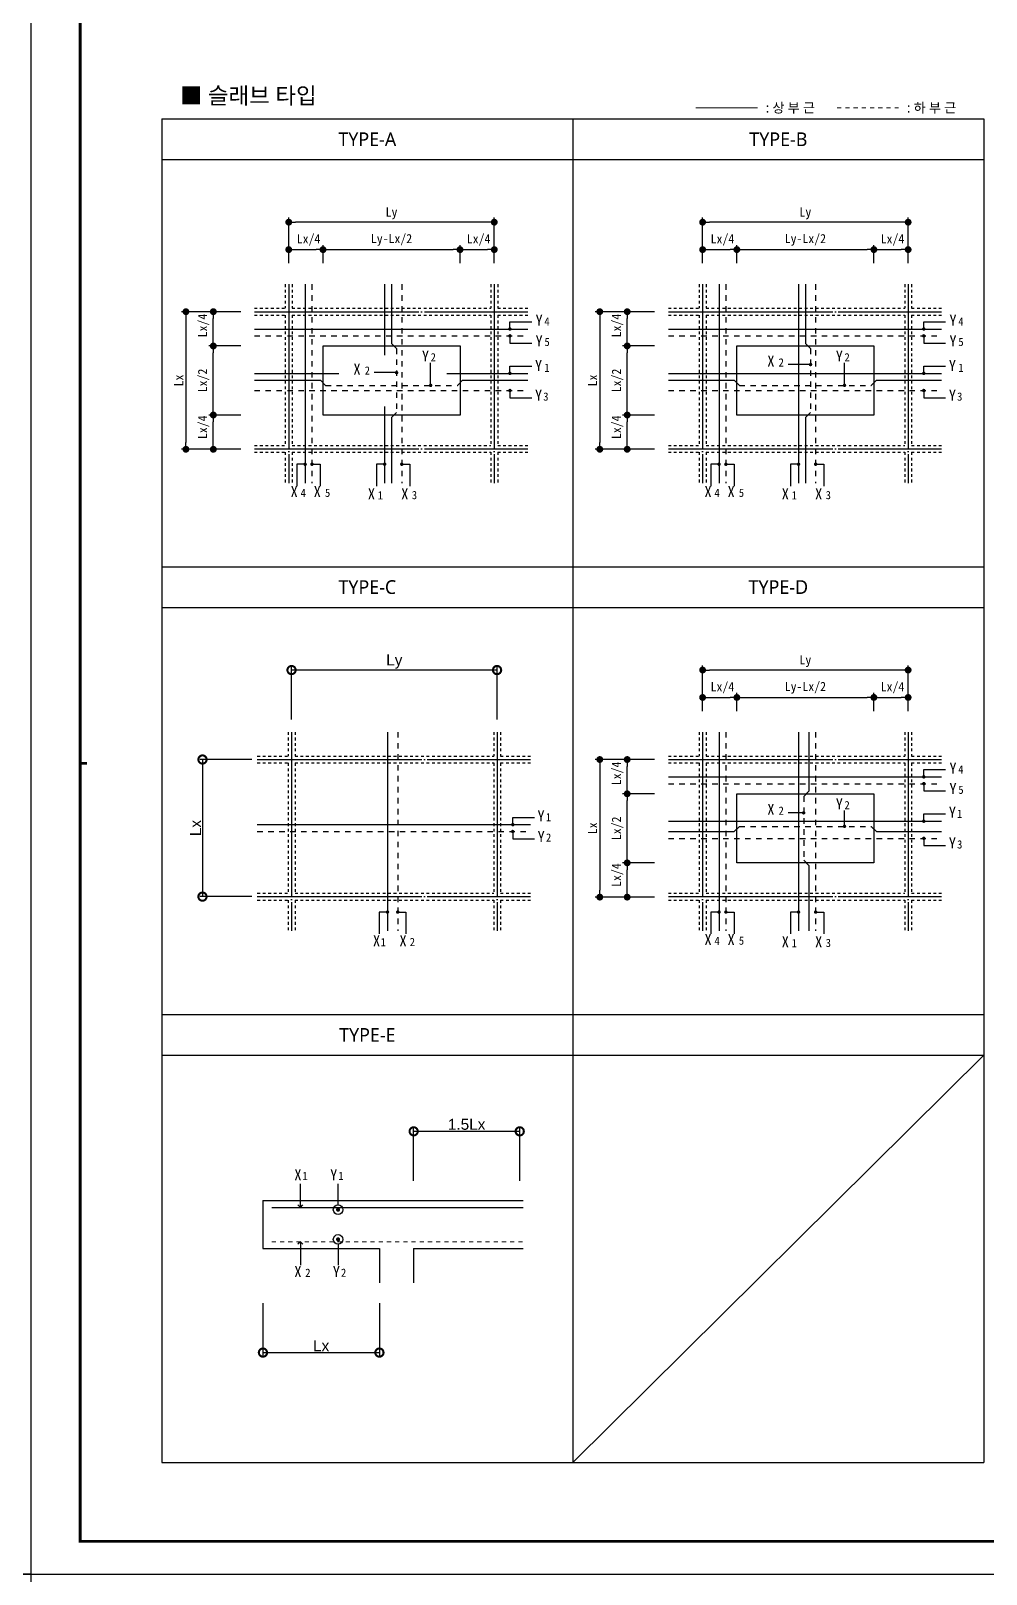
# Model space of a CAD drawing. Header units: millimetres. Extents: x 0 to 252030, y -124740 to 196020.
# Drawn here: x 25230 to 35689, y -17820 to -934 of the extents above; entities that cross this region are included whole.
import ezdxf
from ezdxf.enums import TextEntityAlignment as Align

# ---------------------------------------------------------------- set-up
doc = ezdxf.new("R2010")
doc.units = ezdxf.units.MM
doc.header["$LTSCALE"] = 30
doc.linetypes.add('CEN', pattern=[62, 60, -1, 0, -1])
doc.linetypes.add('HIDDEN', pattern=[2, 1, -1])
doc.layers.get('DEFPOINTS').update_dxf_attribs({"color": 142})
for name, color, linetype in [('0-SEC1', 3, 'Continuous'), ('CEN', 1, 'CEN'), ('DIM', 7, 'Continuous'), ('TABLE-1', 3, 'Continuous'), ('TABLE-3', 6, 'Continuous'), ('TEX', 3, 'Continuous'), ('TEXT', 6, 'Continuous'), ('XR-FORM_(도룡동)$0$Sheet', 7, 'Continuous'), ('골조', 6, 'Continuous'), ('단면', 6, 'Continuous'), ('마크', 7, 'Continuous'), ('배근', 2, 'Continuous')]:
    doc.layers.add(name, color=color, linetype=linetype)
doc.layers.add('DEFPOINT', color=151, linetype='Continuous', plot=False)
doc.layers.add('S-BAR', color=2, linetype='Continuous', lineweight=9)
doc.styles.add('DimText', font='arial.ttf')
doc.styles.add('돋움체', font='DotumChe.ttf')
doc.styles.add('맑은 고딕', font='malgun.ttf')
doc.styles.add('윤고딕120', font='DotumChe.ttf')
doc.dimstyles.new('Dim', dxfattribs={"dimscale": 60, "dimtxt": 1, "dimasz": 1, "dimexe": 0.5, "dimexo": 1, "dimgap": 0.25, "dimtad": 1, "dimtoh": 1, "dimdec": 0, "dimdsep": 46, "dimtxsty": 'DimText', "dimblk": 'DOTSMALL', "dimcen": 0.09, "dimclrd": 256, "dimclre": 256, "dimclrt": 7, "dimadec": 0, "dimazin": 0, "dimtfac": 1, "dimtdec": 4, "dimtofl": 0, "dimtmove": 2, "dimatfit": 3, "dimfxl": 1, "dimtolj": 1, "dimtzin": 0, "dimarcsym": 0})

# ---------------------------------------------------------------- blocks, each defined once
blk = doc.blocks.new('XR-FORM_(도룡동)$0$S')
at = {"layer": 'XR-FORM_(도룡동)$0$Sheet', "const_width": 100}
blk.add_lwpolyline([(1850, 57950), (82250, 57950), (82250, 1200), (1850, 1200)], close=True, dxfattribs=at)
at = {"layer": 'XR-FORM_(도룡동)$0$Sheet', "linetype": 'Continuous', "const_width": 100}
blk.add_lwpolyline([(2100, 29575), (1850, 29575)], dxfattribs=at)
blk = doc.blocks.new('XR-FORM_(도룡동)', base_point=(101.33, -56114.51))
at = {"layer": 'DEFPOINTS'}
blk.add_lwpolyline([(0, 0), (420, 0), (420, 297), (0, 297)], close=True, dxfattribs=at)
at = {"xscale": 0.005, "yscale": 0.005, "zscale": 0.005}
blk.add_blockref('XR-FORM_(도룡동)$0$S', (-0.25, 0), dxfattribs=at)
blk = doc.blocks.new('_Dot')
at = {"color": 0, "linetype": 'ByBlock', "lineweight": -2}
blk.add_line((-0.5, 0), (-1, 0), dxfattribs=at)
at = {"color": 0, "linetype": 'ByBlock', "const_width": 0.5}
blk.add_lwpolyline([(-0.25, 0, 1), (0.25, 0, 1)], format="xyb", close=True, dxfattribs=at)
blk = doc.blocks.new('_DotSmall')
at = {"color": 0, "linetype": 'ByBlock', "const_width": 0.5}
blk.add_lwpolyline([(-0.0625, 0, 1), (0.0625, 0, 1)], format="xyb", close=True, dxfattribs=at)
blk = doc.blocks.new('*D50')
at = {"layer": 'DEFPOINTS', "color": 0, "transparency": 16777216}
for p in [(28084, -7928), (28084, -8528), (30334, -8528)]:
    blk.add_point(p, dxfattribs=at)
at = {"layer": 'DIM', "lineweight": -2, "transparency": 16777216}
for p, q in [((28084, -8468), (28084, -7898)), ((30334, -7928), (28084, -7928)), ((30334, -8468), (30334, -7898))]:
    blk.add_line(p, q, dxfattribs=at)
at = {"layer": 'DIM', "lineweight": -2, "transparency": 16777216, "xscale": 180, "yscale": 180, "zscale": 180, "rotation": 180}
blk.add_blockref('_DotSmall', (28084, -7928), dxfattribs=at)
at = {"layer": 'DIM', "lineweight": -2, "transparency": 16777216, "xscale": 180, "yscale": 180, "zscale": 180}
blk.add_blockref('_DotSmall', (30334, -7928), dxfattribs=at)
at = {"layer": 'DIM', "color": 3, "transparency": 16777216, "insert": (29209, -7835), "char_height": 120, "attachment_point": 5, "style": 'DimText'}
blk.add_mtext('\\A1;Ly', dxfattribs=at)
blk = doc.blocks.new('*D51')
at = {"layer": 'DEFPOINTS', "color": 0, "transparency": 16777216}
for p in [(30582, -12975), (29421, -13575), (30582, -13575)]:
    blk.add_point(p, dxfattribs=at)
at = {"layer": 'DIM', "lineweight": -2, "transparency": 16777216}
for p, q in [((29421, -13515), (29421, -12945)), ((29421, -12975), (30582, -12975)), ((30582, -13515), (30582, -12945))]:
    blk.add_line(p, q, dxfattribs=at)
at = {"layer": 'DIM', "lineweight": -2, "transparency": 16777216, "xscale": 180, "yscale": 180, "zscale": 180, "rotation": 180}
blk.add_blockref('_DotSmall', (29421, -12975), dxfattribs=at)
at = {"layer": 'DIM', "lineweight": -2, "transparency": 16777216, "xscale": 180, "yscale": 180, "zscale": 180}
blk.add_blockref('_DotSmall', (30582, -12975), dxfattribs=at)
at = {"layer": 'DIM', "color": 3, "transparency": 16777216, "insert": (30001, -12899), "char_height": 120, "attachment_point": 5, "style": 'DimText'}
blk.add_mtext('\\A1;1.5Lx', dxfattribs=at)
blk = doc.blocks.new('*D52')
at = {"layer": 'DEFPOINTS', "color": 0, "transparency": 16777216}
for p in [(27771, -14796), (29046, -14796), (29046, -15396)]:
    blk.add_point(p, dxfattribs=at)
at = {"layer": 'DIM', "lineweight": -2, "transparency": 16777216}
for p, q in [((27771, -14856), (27771, -15426)), ((29046, -14856), (29046, -15426)), ((27771, -15396), (29046, -15396))]:
    blk.add_line(p, q, dxfattribs=at)
at = {"layer": 'DIM', "lineweight": -2, "transparency": 16777216, "xscale": 180, "yscale": 180, "zscale": 180, "rotation": 180}
blk.add_blockref('_DotSmall', (27771, -15396), dxfattribs=at)
at = {"layer": 'DIM', "lineweight": -2, "transparency": 16777216, "xscale": 180, "yscale": 180, "zscale": 180}
blk.add_blockref('_DotSmall', (29046, -15396), dxfattribs=at)
at = {"layer": 'DIM', "color": 3, "transparency": 16777216, "insert": (28408, -15321), "char_height": 120, "attachment_point": 5, "style": 'DimText'}
blk.add_mtext('\\A1;Lx', dxfattribs=at)
blk = doc.blocks.new('*D53')
at = {"layer": 'DEFPOINTS', "color": 0, "transparency": 16777216}
for p in [(27709, -8907), (27109, -10407), (27709, -10407)]:
    blk.add_point(p, dxfattribs=at)
at = {"layer": 'DIM', "lineweight": -2, "transparency": 16777216}
for p, q in [((27649, -8907), (27079, -8907)), ((27109, -8907), (27109, -10407)), ((27649, -10407), (27079, -10407))]:
    blk.add_line(p, q, dxfattribs=at)
at = {"layer": 'DIM', "lineweight": -2, "transparency": 16777216, "xscale": 180, "yscale": 180, "zscale": 180}
for p, rotation in [((27109, -8907), 90), ((27109, -10407), 270)]:
    blk.add_blockref('_DotSmall', p, dxfattribs=dict(at, rotation=rotation))
at = {"layer": 'DIM', "color": 3, "transparency": 16777216, "insert": (27034, -9657), "char_height": 120, "attachment_point": 5, "rotation": 90, "style": 'DimText'}
blk.add_mtext('\\A1;Lx', dxfattribs=at)

msp = doc.modelspace()

# ---------------------------------------------------------------- linework, layer by layer
at = {"layer": 'CEN'}
for p, q in [((28053.49002, -3706.81578), (28053.49002, -5881.81578)), ((30303.49002, -3706.81578), (30303.49002, -5881.81578)), ((32584.43641, -3706.81578), (32584.43641, -5881.81578)), ((34834.43641, -3706.81578), (34834.43641, -5881.81578)), ((27678.49002, -4006.81578), (30670.4488, -4006.81578)), ((32209.43641, -4006.81578), (35201.39518, -4006.81578)), ((27678.49002, -5506.81578), (30670.4488, -5506.81578)), ((32209.43641, -5506.81578), (35201.39518, -5506.81578)), ((28084.43641, -8606.90404), (28084.43641, -10781.90404)), ((30334.43641, -8606.90404), (30334.43641, -10781.90404)), ((32584.43641, -8606.90404), (32584.43641, -10781.90404)), ((34834.43641, -8606.90404), (34834.43641, -10781.90404)), ((27709.43641, -8906.90404), (30701.39518, -8906.90404)), ((32209.43641, -8906.90404), (35201.39518, -8906.90404)), ((27709.43641, -10406.90404), (30701.39518, -10406.90404)), ((32209.43641, -10406.90404), (35201.39518, -10406.90404))]:
    msp.add_line(p, q, dxfattribs=at)
at = {"layer": 'DEFPOINT'}
for points in [[(12615.00014, -0.00008), (25230.00014, -0.00008), (25230.00014, -17820.00008), (12615.00014, -17820.00008)], [(0.00014, -17820.00008), (25230.00014, -17820.00008), (25230.00014, -35640.00008), (0.00014, -35640.00008)]]:
    msp.add_lwpolyline(points, close=True, dxfattribs=at)
at = {"layer": 'DIM'}
for p, q in [((28053.49002, -3477.67685), (28053.49002, -2977.67685)), ((30228.49002, -3027.67685), (28128.49002, -3027.67685)), ((30303.49002, -3477.67685), (30303.49002, -2977.67685)), ((32584.43641, -3477.67685), (32584.43641, -2977.67685)), ((34759.43641, -3027.67685), (32659.43641, -3027.67685)), ((34834.43641, -3477.67685), (34834.43641, -2977.67685)), ((28053.49002, -3477.67685), (28053.49002, -3277.67685)), ((28128.49002, -3327.67685), (28353.49002, -3327.67685)), ((28428.49002, -3477.67685), (28428.49002, -3277.67685)), ((28428.49002, -3477.67685), (28428.49002, -3277.67685)), ((28428.49002, -3327.67685), (28901.58526, -3327.67685)), ((28503.49002, -3327.67685), (29853.49002, -3327.67685)), ((29928.49002, -3477.67685), (29928.49002, -3277.67685)), ((29928.49002, -3477.67685), (29928.49002, -3277.67685)), ((30003.49002, -3327.67685), (30228.49002, -3327.67685)), ((30303.49002, -3477.67685), (30303.49002, -3277.67685)), ((32584.43641, -3477.67685), (32584.43641, -3277.67685)), ((32659.43641, -3327.67685), (32884.43641, -3327.67685)), ((32959.43641, -3477.67685), (32959.43641, -3277.67685)), ((32959.43641, -3477.67685), (32959.43641, -3277.67685)), ((32959.43641, -3327.67685), (33432.53165, -3327.67685)), ((33034.43641, -3327.67685), (34384.43641, -3327.67685)), ((34459.43641, -3477.67685), (34459.43641, -3277.67685)), ((34459.43641, -3477.67685), (34459.43641, -3277.67685)), ((34534.43641, -3327.67685), (34759.43641, -3327.67685)), ((34834.43641, -3477.67685), (34834.43641, -3277.67685)), ((27528.49002, -4006.81578), (26877.75712, -4006.81578)), ((27528.49002, -4006.81578), (27177.75712, -4006.81578)), ((32059.43641, -4006.81578), (31408.70351, -4006.81578)), ((32059.43641, -4006.81578), (31708.70351, -4006.81578)), ((26927.75712, -4081.81578), (26927.75712, -5437.32869)), ((27227.75712, -4306.81578), (27227.75712, -4081.81578)), ((31458.70351, -4081.81578), (31458.70351, -5437.32869)), ((31758.70351, -4306.81578), (31758.70351, -4081.81578)), ((27528.49002, -4381.81578), (27177.75712, -4381.81578)), ((27528.49002, -4381.81578), (27177.75712, -4381.81578)), ((32059.43641, -4381.81578), (31708.70351, -4381.81578)), ((32059.43641, -4381.81578), (31708.70351, -4381.81578)), ((27227.75712, -5062.32869), (27227.75712, -4456.81578)), ((31758.70351, -5062.32869), (31758.70351, -4456.81578)), ((27227.75712, -5137.32869), (27227.75712, -4664.23345)), ((31758.70351, -5137.32869), (31758.70351, -4664.23345)), ((27528.49002, -5137.32869), (27177.75712, -5137.32869)), ((27528.49002, -5137.32869), (27177.75712, -5137.32869)), ((27227.75712, -5437.32869), (27227.75712, -5212.32869)), ((32059.43641, -5137.32869), (31708.70351, -5137.32869)), ((32059.43641, -5137.32869), (31708.70351, -5137.32869)), ((31758.70351, -5437.32869), (31758.70351, -5212.32869)), ((27528.49002, -5512.32869), (26877.75712, -5512.32869)), ((27528.49002, -5512.32869), (27177.75712, -5512.32869)), ((32059.43641, -5512.32869), (31408.70351, -5512.32869)), ((32059.43641, -5512.32869), (31708.70351, -5512.32869)), ((32584.43641, -8377.76511), (32584.43641, -7877.76511)), ((34759.43641, -7927.76511), (32659.43641, -7927.76511)), ((34834.43641, -8377.76511), (34834.43641, -7877.76511)), ((32584.43641, -8377.76511), (32584.43641, -8177.76511)), ((32659.43641, -8227.76511), (32884.43641, -8227.76511)), ((32959.43641, -8377.76511), (32959.43641, -8177.76511)), ((32959.43641, -8377.76511), (32959.43641, -8177.76511)), ((32959.43641, -8227.76511), (33432.53165, -8227.76511)), ((33034.43641, -8227.76511), (34384.43641, -8227.76511)), ((34459.43641, -8377.76511), (34459.43641, -8177.76511)), ((34459.43641, -8377.76511), (34459.43641, -8177.76511)), ((34534.43641, -8227.76511), (34759.43641, -8227.76511)), ((34834.43641, -8377.76511), (34834.43641, -8177.76511)), ((32059.43641, -8906.90404), (31408.70351, -8906.90404)), ((32059.43641, -8906.90404), (31708.70351, -8906.90404)), ((31458.70351, -8981.90404), (31458.70351, -10337.41695)), ((31758.70351, -9206.90404), (31758.70351, -8981.90404)), ((32059.43641, -9281.90404), (31708.70351, -9281.90404)), ((32059.43641, -9281.90404), (31708.70351, -9281.90404)), ((31758.70351, -9962.41695), (31758.70351, -9356.90404)), ((31758.70351, -10037.41695), (31758.70351, -9564.32171)), ((32059.43641, -10037.41695), (31708.70351, -10037.41695)), ((32059.43641, -10037.41695), (31708.70351, -10037.41695)), ((31758.70351, -10337.41695), (31758.70351, -10112.41695)), ((32059.43641, -10412.41695), (31408.70351, -10412.41695)), ((32059.43641, -10412.41695), (31708.70351, -10412.41695))]:
    msp.add_line(p, q, dxfattribs=at)
at = {"layer": 'S-BAR'}
msp.add_line((32511.26922, -1775.39743), (33184.20798, -1775.39743), dxfattribs=at)
at = {"layer": 'S-BAR', "linetype": 'HIDDEN', "ltscale": 1.5}
for p, q in [((34057.00639, -1775.39743), (34729.94515, -1775.39743)), ((27867.91679, -14182.51259), (30620.84154, -14182.51259))]:
    msp.add_line(p, q, dxfattribs=at)
at = {"layer": 'TABLE-1'}
for p, q in [((26663.50014, -1897.36769), (35663.50014, -1897.36769)), ((26663.50014, -1897.36769), (26663.50014, -16597.63248)), ((31163.50014, -1897.36769), (31163.50014, -16597.63248)), ((35663.50014, -1897.36769), (35663.50014, -16597.63248)), ((26663.50014, -16597.63248), (35663.50014, -16597.63248))]:
    msp.add_line(p, q, dxfattribs=at)
at = {"layer": 'TABLE-3'}
for p, q in [((26663.50014, -2342.4175), (35663.50014, -2342.4175)), ((26663.50014, -6797.45595), (35663.50014, -6797.45595)), ((26663.50014, -7242.50577), (35663.50014, -7242.50577)), ((26663.50014, -11697.54421), (35663.50014, -11697.54421)), ((26663.50014, -12142.59403), (35663.50014, -12142.59403)), ((31163.50014, -16597.63248), (35663.50014, -12142.59403))]:
    msp.add_line(p, q, dxfattribs=at)
at = {"layer": '골조', "color": 7, "linetype": 'HIDDEN'}
for p, q in [((28015.99002, -3706.81578), (28015.99002, -3969.31578)), ((28090.99002, -3706.81578), (28090.99002, -3969.31578)), ((30265.99002, -3706.81578), (30265.99002, -3969.31578)), ((30340.99002, -3706.81578), (30340.99002, -3969.31578)), ((32546.93641, -3706.81578), (32546.93641, -3969.31578)), ((32621.93641, -3706.81578), (32621.93641, -3969.31578)), ((34796.93641, -3706.81578), (34796.93641, -3969.31578)), ((34871.93641, -3706.81578), (34871.93641, -3969.31578)), ((27678.49002, -3969.31578), (28015.99002, -3969.31578)), ((27678.49002, -4044.31578), (28015.99002, -4044.31578)), ((28015.99002, -4044.31578), (28015.99002, -5469.31578)), ((28090.99002, -3969.31578), (30265.99002, -3969.31578)), ((28090.99002, -4044.31578), (30265.99002, -4044.31578)), ((28090.99002, -4044.31578), (28090.99002, -5469.31578)), ((30265.99002, -4044.31578), (30265.99002, -5469.31578)), ((30340.99002, -3969.31578), (30670.4488, -3969.31578)), ((30340.99002, -4044.31578), (30670.4488, -4044.31578)), ((30340.99002, -4044.31578), (30340.99002, -5469.31578)), ((32209.43641, -3969.31578), (32546.93641, -3969.31578)), ((32209.43641, -4044.31578), (32546.93641, -4044.31578)), ((32546.93641, -4044.31578), (32546.93641, -5469.31578)), ((32621.93641, -3969.31578), (34796.93641, -3969.31578)), ((32621.93641, -4044.31578), (34796.93641, -4044.31578)), ((32621.93641, -4044.31578), (32621.93641, -5469.31578)), ((34796.93641, -4044.31578), (34796.93641, -5469.31578)), ((34871.93641, -3969.31578), (35201.39518, -3969.31578)), ((34871.93641, -4044.31578), (34871.93641, -5469.31578)), ((34871.93641, -4044.31578), (35201.39518, -4044.31578)), ((27678.49002, -5469.31578), (28015.99002, -5469.31578)), ((27678.49002, -5544.31578), (28015.99002, -5544.31578)), ((28015.99002, -5544.31578), (28015.99002, -5881.81578)), ((28090.99002, -5469.31578), (30265.99002, -5469.31578)), ((28090.99002, -5544.31578), (30265.99002, -5544.31578)), ((28090.99002, -5544.31578), (28090.99002, -5881.81578)), ((30265.99002, -5544.31578), (30265.99002, -5881.81578)), ((30340.99002, -5469.31578), (30670.4488, -5469.31578)), ((30340.99002, -5544.31578), (30340.99002, -5881.81578)), ((30340.99002, -5544.31578), (30670.4488, -5544.31578)), ((32209.43641, -5469.31578), (32546.93641, -5469.31578)), ((32209.43641, -5544.31578), (32546.93641, -5544.31578)), ((32546.93641, -5544.31578), (32546.93641, -5881.81578)), ((32621.93641, -5469.31578), (34796.93641, -5469.31578)), ((32621.93641, -5544.31578), (34796.93641, -5544.31578)), ((32621.93641, -5544.31578), (32621.93641, -5881.81578)), ((34796.93641, -5544.31578), (34796.93641, -5881.81578)), ((34871.93641, -5469.31578), (35201.39518, -5469.31578)), ((34871.93641, -5544.31578), (34871.93641, -5881.81578)), ((34871.93641, -5544.31578), (35201.39518, -5544.31578)), ((28046.93641, -8606.90404), (28046.93641, -8869.40404)), ((28121.93641, -8606.90404), (28121.93641, -8869.40404)), ((30296.93641, -8606.90404), (30296.93641, -8869.40404)), ((30371.93641, -8606.90404), (30371.93641, -8869.40404)), ((32546.93641, -8606.90404), (32546.93641, -8869.40404)), ((32621.93641, -8606.90404), (32621.93641, -8869.40404)), ((34796.93641, -8606.90404), (34796.93641, -8869.40404)), ((34871.93641, -8606.90404), (34871.93641, -8869.40404)), ((27709.43641, -8869.40404), (28046.93641, -8869.40404)), ((27709.43641, -8944.40404), (28046.93641, -8944.40404)), ((28046.93641, -8944.40404), (28046.93641, -10369.40404)), ((28121.93641, -8869.40404), (30296.93641, -8869.40404)), ((28121.93641, -8944.40404), (28121.93641, -10369.40404)), ((28121.93641, -8944.40404), (30296.93641, -8944.40404)), ((30296.93641, -8944.40404), (30296.93641, -10369.40404)), ((30371.93641, -8869.40404), (30701.39518, -8869.40404)), ((30371.93641, -8944.40404), (30701.39518, -8944.40404)), ((30371.93641, -8944.40404), (30371.93641, -10369.40404)), ((32209.43641, -8869.40404), (32546.93641, -8869.40404)), ((32209.43641, -8944.40404), (32546.93641, -8944.40404)), ((32546.93641, -8944.40404), (32546.93641, -10369.40404)), ((32621.93641, -8869.40404), (34796.93641, -8869.40404)), ((32621.93641, -8944.40404), (34796.93641, -8944.40404)), ((32621.93641, -8944.40404), (32621.93641, -10369.40404)), ((34796.93641, -8944.40404), (34796.93641, -10369.40404)), ((34871.93641, -8869.40404), (35201.39518, -8869.40404)), ((34871.93641, -8944.40404), (34871.93641, -10369.40404)), ((34871.93641, -8944.40404), (35201.39518, -8944.40404)), ((27709.43641, -10369.40404), (28046.93641, -10369.40404)), ((27709.43641, -10444.40404), (28046.93641, -10444.40404)), ((28046.93641, -10444.40404), (28046.93641, -10781.90404)), ((28121.93641, -10369.40404), (30296.93641, -10369.40404)), ((28121.93641, -10444.40404), (28121.93641, -10781.90404)), ((28121.93641, -10444.40404), (30296.93641, -10444.40404)), ((30296.93641, -10444.40404), (30296.93641, -10781.90404)), ((30371.93641, -10369.40404), (30701.39518, -10369.40404)), ((30371.93641, -10444.40404), (30701.39518, -10444.40404)), ((30371.93641, -10444.40404), (30371.93641, -10781.90404)), ((32209.43641, -10369.40404), (32546.93641, -10369.40404)), ((32209.43641, -10444.40404), (32546.93641, -10444.40404)), ((32546.93641, -10444.40404), (32546.93641, -10781.90404)), ((32621.93641, -10369.40404), (34796.93641, -10369.40404)), ((32621.93641, -10444.40404), (34796.93641, -10444.40404)), ((32621.93641, -10444.40404), (32621.93641, -10781.90404)), ((34796.93641, -10444.40404), (34796.93641, -10781.90404)), ((34871.93641, -10369.40404), (35201.39518, -10369.40404)), ((34871.93641, -10444.40404), (34871.93641, -10781.90404)), ((34871.93641, -10444.40404), (35201.39518, -10444.40404))]:
    msp.add_line(p, q, dxfattribs=at)
at = {"layer": '골조', "color": 7, "linetype": 'HIDDEN', "ltscale": 100}
for p, q in [((27770.84154, -13732.51259), (30620.84154, -13732.51259)), ((27770.84154, -13732.51259), (27770.84154, -14257.51259)), ((27770.84154, -14257.51259), (29045.84154, -14257.51259)), ((29045.84154, -14257.51259), (29045.84154, -14632.51259)), ((29420.84154, -14257.51259), (30620.84154, -14257.51259)), ((29420.84154, -14257.51259), (29420.84154, -14632.51259))]:
    msp.add_line(p, q, dxfattribs=at)
at = {"layer": '단면'}
for points in [[(28428.49002, -4381.81578), (29928.49002, -4381.81578), (29928.49002, -5137.32869), (28428.49002, -5137.32869)], [(32959.43641, -4381.81578), (34459.43641, -4381.81578), (34459.43641, -5137.32869), (32959.43641, -5137.32869)], [(32959.43641, -9281.90404), (34459.43641, -9281.90404), (34459.43641, -10037.41695), (32959.43641, -10037.41695)]]:
    msp.add_lwpolyline(points, close=True, dxfattribs=at)
at = {"layer": '마크'}
for p, q in [((30474.77377, -4196.32155), (30474.77377, -4116.46146)), ((30474.77377, -4116.46146), (30713.43289, -4116.46146)), ((35005.72016, -4116.46146), (35244.37928, -4116.46146)), ((35005.72016, -4196.32155), (35005.72016, -4116.46146)), ((30474.77377, -4271.32155), (30474.77377, -4351.18163)), ((30474.77377, -4351.18163), (30713.43289, -4351.18163)), ((35005.72016, -4271.32155), (35005.72016, -4351.18163)), ((35005.72016, -4351.18163), (35244.37928, -4351.18163)), ((29234.74002, -4673.97332), (28989.2479, -4673.97332)), ((29606.92235, -4813.06578), (29606.92235, -4564.71464)), ((30474.77377, -4681.81578), (30474.77377, -4601.9557)), ((30474.77377, -4601.9557), (30713.43289, -4601.9557)), ((33765.68641, -4585.31089), (33520.19429, -4585.31089)), ((34137.86874, -4813.06578), (34137.86874, -4564.71464)), ((35005.72016, -4601.9557), (35244.37928, -4601.9557)), ((35005.72016, -4681.81578), (35005.72016, -4601.9557)), ((30474.77377, -4869.31578), (30474.77377, -4949.17586)), ((35005.72016, -4869.31578), (35005.72016, -4949.17586)), ((30474.77377, -4949.17586), (30713.43289, -4949.17586)), ((35005.72016, -4949.17586), (35244.37928, -4949.17586)), ((28143.35724, -5676.08331), (28143.35724, -5914.5815)), ((28232.95676, -5676.08331), (28143.35724, -5676.08331)), ((28307.95676, -5676.08331), (28397.55628, -5676.08331)), ((28397.55628, -5676.08331), (28397.55628, -5914.5815)), ((29013.89051, -5676.08331), (29013.89051, -5914.5815)), ((29103.49002, -5676.08331), (29013.89051, -5676.08331)), ((29290.99002, -5676.08331), (29380.58954, -5676.08331)), ((29380.58954, -5676.08331), (29380.58954, -5914.5815)), ((32674.30363, -5676.08331), (32674.30363, -5914.5815)), ((32763.90315, -5676.08331), (32674.30363, -5676.08331)), ((32838.90315, -5676.08331), (32928.50267, -5676.08331)), ((32928.50267, -5676.08331), (32928.50267, -5914.5815)), ((33544.83689, -5676.08331), (33544.83689, -5914.5815)), ((33634.43641, -5676.08331), (33544.83689, -5676.08331)), ((33821.93641, -5676.08331), (33911.53593, -5676.08331)), ((33911.53593, -5676.08331), (33911.53593, -5914.5815)), ((35005.72016, -9016.54973), (35244.37928, -9016.54973)), ((35005.72016, -9096.40981), (35005.72016, -9016.54973)), ((35005.72016, -9171.40981), (35005.72016, -9251.26989)), ((35005.72016, -9251.26989), (35244.37928, -9251.26989)), ((30505.72016, -9539.54396), (30744.37928, -9539.54396)), ((30505.72016, -9619.40404), (30505.72016, -9539.54396)), ((33690.68641, -9490.01128), (33520.19429, -9490.01128)), ((34137.86874, -9638.15404), (34137.86874, -9464.8029)), ((35005.72016, -9581.90404), (35005.72016, -9502.04396)), ((35005.72016, -9502.04396), (35244.37928, -9502.04396)), ((30505.72016, -9694.40404), (30505.72016, -9774.26412)), ((30505.72016, -9774.26412), (30744.37928, -9774.26412)), ((35005.72016, -9769.40404), (35005.72016, -9849.26412)), ((35005.72016, -9849.26412), (35244.37928, -9849.26412)), ((29134.43641, -10576.17157), (29044.83689, -10576.17157)), ((29044.83689, -10576.17157), (29044.83689, -10814.66976)), ((29246.93641, -10576.17157), (29336.53593, -10576.17157)), ((29336.53593, -10576.17157), (29336.53593, -10814.66976)), ((32674.30363, -10576.17157), (32674.30363, -10814.66976)), ((32763.90315, -10576.17157), (32674.30363, -10576.17157)), ((32838.90315, -10576.17157), (32928.50267, -10576.17157)), ((32928.50267, -10576.17157), (32928.50267, -10814.66976)), ((33544.83689, -10576.17157), (33544.83689, -10814.66976)), ((33634.43641, -10576.17157), (33544.83689, -10576.17157)), ((33821.93641, -10576.17157), (33911.53593, -10576.17157)), ((33911.53593, -10576.17157), (33911.53593, -10814.66976)), ((28180.54633, -13807.51259), (28180.54633, -13550.2644)), ((28596.17754, -13780.09103), (28596.17754, -13550.2644)), ((28180.54633, -13807.51259), (28152.59502, -13779.56128)), ((28180.54633, -13807.51259), (28208.49764, -13779.56128)), ((28180.72515, -14182.33377), (28152.77384, -14210.28508)), ((28180.54633, -14182.51259), (28180.54633, -14439.76078)), ((28180.72515, -14182.33377), (28208.67646, -14210.28508)), ((28596.17754, -14209.93415), (28596.17754, -14439.76078))]:
    msp.add_line(p, q, dxfattribs=at)
at = {"layer": '마크', "const_width": 18.75}
for points in [[(30465.39877, -4196.32155, 1), (30484.14877, -4196.32155, 1)], [(34996.34516, -4196.32155, 1), (35015.09516, -4196.32155, 1)], [(30465.39877, -4271.32155, -1), (30484.14877, -4271.32155, -1)], [(34996.34516, -4271.32155, -1), (35015.09516, -4271.32155, -1)], [(29225.36502, -4673.97332, 1), (29244.11502, -4673.97332, 1)], [(30465.39877, -4681.81578, 1), (30484.14877, -4681.81578, 1)], [(33756.31141, -4585.31089, 1), (33775.06141, -4585.31089, 1)], [(34996.34516, -4681.81578, 1), (35015.09516, -4681.81578, 1)], [(29597.54735, -4813.06578, 1), (29616.29735, -4813.06578, 1)], [(30465.39877, -4869.31578, -1), (30484.14877, -4869.31578, -1)], [(34128.49374, -4813.06578, 1), (34147.24374, -4813.06578, 1)], [(34996.34516, -4869.31578, -1), (35015.09516, -4869.31578, -1)], [(28223.58176, -5676.08331, 1), (28242.33176, -5676.08331, 1)], [(28317.33176, -5676.08331, -1), (28298.58176, -5676.08331, -1)], [(29094.11502, -5676.08331, 1), (29112.86502, -5676.08331, 1)], [(29300.36502, -5676.08331, -1), (29281.61502, -5676.08331, -1)], [(32754.52815, -5676.08331, 1), (32773.27815, -5676.08331, 1)], [(32848.27815, -5676.08331, -1), (32829.52815, -5676.08331, -1)], [(33625.06141, -5676.08331, 1), (33643.81141, -5676.08331, 1)], [(33831.31141, -5676.08331, -1), (33812.56141, -5676.08331, -1)], [(34996.34516, -9096.40981, 1), (35015.09516, -9096.40981, 1)], [(34996.34516, -9171.40981, -1), (35015.09516, -9171.40981, -1)], [(30496.34516, -9619.40404, 1), (30515.09516, -9619.40404, 1)], [(33681.31141, -9490.01128, 1), (33700.06141, -9490.01128, 1)], [(34128.49374, -9638.15404, 1), (34147.24374, -9638.15404, 1)], [(34996.34516, -9581.90404, 1), (35015.09516, -9581.90404, 1)], [(30496.34516, -9694.40404, -1), (30515.09516, -9694.40404, -1)], [(34996.34516, -9769.40404, -1), (35015.09516, -9769.40404, -1)], [(29125.06141, -10576.17157, 1), (29143.81141, -10576.17157, 1)], [(29256.31141, -10576.17157, -1), (29237.56141, -10576.17157, -1)], [(32754.52815, -10576.17157, 1), (32773.27815, -10576.17157, 1)], [(32848.27815, -10576.17157, -1), (32829.52815, -10576.17157, -1)], [(33625.06141, -10576.17157, 1), (33643.81141, -10576.17157, 1)], [(33831.31141, -10576.17157, -1), (33812.56141, -10576.17157, -1)]]:
    msp.add_lwpolyline(points, format="xyb", close=True, dxfattribs=at)
at = {"layer": '마크'}
for centre in [(28593.79072, -13832.53674), (28593.79072, -14157.48844)]:
    msp.add_circle(centre, 52.5, dxfattribs=at)
at = {"layer": '배근', "linetype": 'HIDDEN', "ltscale": 2}
for p, q in [((28307.95676, -3706.81578), (28307.95676, -5881.81578)), ((29290.99002, -3706.81578), (29290.99002, -5881.81578)), ((32838.90315, -3706.81578), (32838.90315, -5881.81578)), ((33821.93641, -3706.81578), (33821.93641, -5881.81578)), ((27678.49002, -4271.32155), (30670.4488, -4271.32155)), ((32209.43641, -4271.32155), (35201.39518, -4271.32155)), ((29234.74002, -4409.94078), (29234.74002, -5109.20369)), ((33765.68641, -4409.94078), (33765.68641, -5109.20369)), ((27678.49002, -4869.31578), (30670.4488, -4869.31578)), ((28456.61502, -4813.06578), (29900.36502, -4813.06578)), ((32209.43641, -4869.31578), (35201.39518, -4869.31578)), ((32987.56141, -4813.06578), (34431.31141, -4813.06578)), ((29246.93641, -8606.90404), (29246.93641, -10781.90404)), ((32838.90315, -8606.90404), (32838.90315, -10781.90404)), ((33821.93641, -8606.90404), (33821.93641, -10781.90404)), ((32209.43641, -9171.40981), (35201.39518, -9171.40981)), ((33690.68641, -9310.02904), (33690.68641, -10009.29195)), ((27709.43641, -9694.40404), (30701.39518, -9694.40404)), ((32209.43641, -9769.40404), (35201.39518, -9769.40404)), ((32987.56141, -9638.15404), (34431.31141, -9638.15404))]:
    msp.add_line(p, q, dxfattribs=at)
at = {"layer": '배근', "ltscale": 2}
for p, q in [((29103.49002, -3706.81578), (29103.49002, -4481.63294)), ((29178.49002, -3706.81578), (29178.49002, -4353.69078)), ((33634.43641, -3706.81578), (33634.43641, -5881.81578)), ((33709.43641, -3706.81578), (33709.43641, -4353.69078)), ((29234.74002, -4409.94078), (29178.49002, -4353.69078)), ((33765.68641, -4409.94078), (33709.43641, -4353.69078)), ((27678.49002, -4681.81578), (28602.45959, -4681.81578)), ((29783.84812, -4681.81578), (30670.4488, -4681.81578)), ((32209.43641, -4681.81578), (34314.79451, -4681.81578)), ((34314.79451, -4681.81578), (35201.39518, -4681.81578)), ((27678.49002, -4756.81578), (28400.36502, -4756.81578)), ((28456.61502, -4813.06578), (28400.36502, -4756.81578)), ((29900.36502, -4813.06578), (29956.61502, -4756.81578)), ((29956.61502, -4756.81578), (30670.4488, -4756.81578)), ((32209.43641, -4756.81578), (32931.31141, -4756.81578)), ((32987.56141, -4813.06578), (32931.31141, -4756.81578)), ((34431.31141, -4813.06578), (34487.56141, -4756.81578)), ((34487.56141, -4756.81578), (35201.39518, -4756.81578)), ((29103.49002, -5044.73874), (29103.49002, -5881.81578)), ((29234.74002, -5109.20369), (29178.49002, -5165.45369)), ((29178.49002, -5165.45369), (29178.49002, -5881.81578)), ((33765.68641, -5109.20369), (33709.43641, -5165.45369)), ((33709.43641, -5165.45369), (33709.43641, -5881.81578)), ((29134.43641, -8606.90404), (29134.43641, -10781.90404)), ((33634.43641, -8606.90404), (33634.43641, -10781.90404)), ((33746.93641, -8606.90404), (33746.93641, -9253.77904)), ((33690.68641, -9310.02904), (33746.93641, -9253.77904)), ((27709.43641, -9619.40404), (30701.39518, -9619.40404)), ((32209.43641, -9581.90404), (35201.39518, -9581.90404)), ((32209.43641, -9694.40404), (32931.31141, -9694.40404)), ((32987.56141, -9638.15404), (32931.31141, -9694.40404)), ((34431.31141, -9638.15404), (34487.56141, -9694.40404)), ((34487.56141, -9694.40404), (35201.39518, -9694.40404)), ((33690.68641, -10009.29195), (33746.93641, -10065.54195)), ((33746.93641, -10065.54195), (33746.93641, -10781.90404)), ((27867.91679, -13807.51259), (30620.84154, -13807.51259))]:
    msp.add_line(p, q, dxfattribs=at)
for points in [[(28232.95676, -3706.81578), (28232.95676, -4419.31578), (28232.95676, -5881.81578)], [(32763.90315, -3706.81578), (32763.90315, -4419.31578), (32763.90315, -5881.81578)], [(27678.49002, -4196.32155), (29928.49002, -4196.32155), (30670.4488, -4196.32155)], [(32209.43641, -4196.32155), (34459.43641, -4196.32155), (35201.39518, -4196.32155)], [(32763.90315, -8606.90404), (32763.90315, -9319.40404), (32763.90315, -10781.90404)], [(32209.43641, -9096.40981), (34459.43641, -9096.40981), (35201.39518, -9096.40981)]]:
    msp.add_lwpolyline(points, dxfattribs=at)
at = {"layer": '배근', "ltscale": 2, "const_width": 22.5}
for points in [[(28605.04072, -13832.53674, 1), (28582.54072, -13832.53674, 1)], [(28605.04072, -14157.48844, -1), (28582.54072, -14157.48844, -1)]]:
    msp.add_lwpolyline(points, format="xyb", close=True, dxfattribs=at)

# ---------------------------------------------------------------- block references
at = {"layer": '0-SEC1', "xscale": 60, "yscale": 60, "zscale": 60}
msp.add_blockref('XR-FORM_(도룡동)', (31310.02429, -3384690.57868), dxfattribs=at)
at = {"layer": 'DIM', "xscale": 75, "yscale": 75, "zscale": 75}
for p, rotation in [((28053.49002, -3027.67685), 180), ((32584.43641, -3027.67685), 180), ((28053.49002, -3327.67685), 180), ((28428.49002, -3327.67685), 180), ((29928.49002, -3327.67685), 180), ((32584.43641, -3327.67685), 180), ((32959.43641, -3327.67685), 180), ((34459.43641, -3327.67685), 180), ((26927.75712, -4006.81578), 90), ((27227.75712, -4006.81578), 90), ((31458.70351, -4006.81578), 90), ((31758.70351, -4006.81578), 90), ((27227.75712, -4381.81578), 270), ((27227.75712, -4381.81578), 90), ((31758.70351, -4381.81578), 270), ((31758.70351, -4381.81578), 90), ((27227.75712, -5137.32869), 270), ((31758.70351, -5137.32869), 270), ((27227.75712, -5137.32869), 90), ((31758.70351, -5137.32869), 90), ((26927.75712, -5512.32869), 270), ((27227.75712, -5512.32869), 270), ((31458.70351, -5512.32869), 270), ((31758.70351, -5512.32869), 270), ((32584.43641, -7927.76511), 180), ((32584.43641, -8227.76511), 180), ((32959.43641, -8227.76511), 180), ((34459.43641, -8227.76511), 180), ((31458.70351, -8906.90404), 90), ((31758.70351, -8906.90404), 90), ((31758.70351, -9281.90404), 270), ((31758.70351, -9281.90404), 90), ((31758.70351, -10037.41695), 270), ((31758.70351, -10037.41695), 90), ((31458.70351, -10412.41695), 270), ((31758.70351, -10412.41695), 270)]:
    msp.add_blockref('_Dot', p, dxfattribs=dict(at, rotation=rotation))
for p in [(30303.49002, -3027.67685), (34834.43641, -3027.67685), (28428.49002, -3327.67685), (29928.49002, -3327.67685), (30303.49002, -3327.67685), (32959.43641, -3327.67685), (34459.43641, -3327.67685), (34834.43641, -3327.67685), (34834.43641, -7927.76511), (32959.43641, -8227.76511), (34459.43641, -8227.76511), (34834.43641, -8227.76511)]:
    msp.add_blockref('_Dot', p, dxfattribs=at)

# ---------------------------------------------------------------- texts
at = {"layer": 'DIM', "color": 3, "char_height": 100, "attachment_point": 5, "style": '돋움체'}
for s, insert in [('\\A1;Ly', (29178.49002, -2931.01018)), ('\\A1;Ly', (33709.43641, -2931.01018)), ('\\A1;Lx/4', (28270.50486, -3221.48637)), ('\\A1;Ly-Lx/2', (29178.49002, -3221.48637)), ('\\A1;Lx/4', (30132.21186, -3221.48637)), ('\\A1;Lx/4', (32801.45125, -3221.48637)), ('\\A1;Ly-Lx/2', (33709.43641, -3221.48637)), ('\\A1;Lx/4', (34663.15825, -3221.48637)), ('\\A1;Ly', (33709.43641, -7831.09844)), ('\\A1;Lx/4', (32801.45125, -8121.57463)), ('\\A1;Ly-Lx/2', (33709.43641, -8121.57463)), ('\\A1;Lx/4', (34663.15825, -8121.57463))]:
    msp.add_mtext(s, dxfattribs=dict(at, insert=insert))
at = {"layer": 'DIM', "color": 3, "char_height": 100, "attachment_point": 5, "rotation": 90, "style": '돋움체'}
for s, insert in [('\\A1;Lx/4', (27121.56665, -4158.57743)), ('\\A1;Lx/4', (31652.51304, -4158.57743)), ('\\A1;Lx', (26847.75712, -4759.57223)), ('\\A1;Lx/2', (27121.56665, -4759.57223)), ('\\A1;Lx', (31378.70351, -4759.57223)), ('\\A1;Lx/2', (31652.51304, -4759.57223)), ('\\A1;Lx/4', (27121.56665, -5271.21144)), ('\\A1;Lx/4', (31652.51304, -5271.21144)), ('\\A1;Lx/4', (31652.51304, -9058.66569)), ('\\A1;Lx', (31378.70351, -9659.6605)), ('\\A1;Lx/2', (31652.51304, -9659.6605)), ('\\A1;Lx/4', (31652.51304, -10171.2997))]:
    msp.add_mtext(s, dxfattribs=dict(at, insert=insert))
at = {"layer": 'S-BAR', "style": '맑은 고딕'}
for s, p in [(': 상 부 근', (33276.38666, -1828.29345)), (': 하 부 근', (34822.12383, -1828.29345))]:
    msp.add_text(s, height=105, dxfattribs=at).set_placement(p)
at = {"layer": 'TEX', "style": '맑은 고딕'}
for s, p in [('TYPE-A', (28913.50014, -2119.8926)), ('TYPE-B', (33413.50014, -2119.8926)), ('TYPE-C', (28913.50014, -7019.98086)), ('TYPE-D', (33413.50014, -7019.98086)), ('TYPE-E', (28913.50014, -11920.06912))]:
    msp.add_text(s, height=150, dxfattribs=at).set_placement(p, align=Align.MIDDLE_CENTER)
at = {"layer": 'TEXT', "style": '맑은 고딕'}
msp.add_text('■ 슬래브 타입', height=180, dxfattribs=at).set_placement((26862.32533, -1641.89812), align=Align.MIDDLE_LEFT)
at = {"layer": '마크', "style": '윤고딕120'}
for s, height, p in [('Y', 120, (30755.68997, -4160.00545)), ('Y', 120, (35286.63636, -4160.00545)), ('4', 90, (30851.78447, -4159.82476)), ('4', 90, (35382.73086, -4159.82476)), ('Y', 120, (30755.68997, -4384.82284)), ('5', 90, (30852.95986, -4382.46315)), ('Y', 120, (35286.63636, -4384.82284)), ('5', 90, (35383.90625, -4382.46315)), ('Y', 120, (29511.42076, -4551.69168)), ('2', 90, (29606.41341, -4550.26021)), ('Y', 120, (30749.33316, -4654.90873)), ('X', 120, (33292.98159, -4606.99254)), ('2', 90, (33415.66577, -4606.99254)), ('Y', 120, (34042.36715, -4551.69168)), ('2', 90, (34137.3598, -4550.26021)), ('Y', 120, (35280.27955, -4654.90873)), ('X', 120, (28762.0352, -4695.65497)), ('2', 90, (28884.71939, -4695.65497)), ('1', 90, (30851.78447, -4665.54556)), ('1', 90, (35382.73086, -4665.54556)), ('Y', 120, (30749.33316, -4979.5162)), ('3', 90, (30839.22116, -4980.45738)), ('Y', 120, (35280.27955, -4979.5162)), ('3', 90, (35370.16754, -4980.45738)), ('X', 120, (28074.26179, -6035.41317)), ('4', 90, (28183.01458, -6035.41317)), ('X', 120, (28326.9408, -6035.63987)), ('5', 90, (28449.74328, -6033.32309)), ('X', 120, (28919.81961, -6060.42764)), ('1', 90, (29028.23162, -6060.42764)), ('X', 120, (29284.99861, -6060.65434)), ('3', 90, (29400.6427, -6058.33756)), ('X', 120, (32605.20818, -6035.41317)), ('4', 90, (32713.96097, -6035.41317)), ('X', 120, (32857.88719, -6035.63987)), ('5', 90, (32980.68967, -6033.32309)), ('X', 120, (33450.766, -6060.42764)), ('1', 90, (33559.17801, -6060.42764)), ('X', 120, (33815.945, -6060.65434)), ('3', 90, (33931.58909, -6058.33756)), ('Y', 120, (35286.63636, -9060.09371)), ('4', 90, (35382.73086, -9059.91302)), ('Y', 120, (35286.63636, -9284.9111)), ('5', 90, (35383.90625, -9282.55141)), ('X', 120, (33292.98159, -9511.69293)), ('2', 90, (33415.66577, -9511.69293)), ('Y', 120, (34042.36715, -9451.77994)), ('2', 90, (34137.3598, -9450.34847)), ('Y', 120, (35280.27955, -9543.50124)), ('Y', 120, (30776.40569, -9583.51602)), ('1', 90, (30867.75906, -9582.90726)), ('1', 90, (35368.99208, -9545.40726)), ('Y', 120, (30778.11082, -9809.71634)), ('2', 90, (30868.93445, -9805.54564)), ('Y', 120, (35280.27955, -9879.60446)), ('3', 90, (35370.16754, -9880.54564)), ('X', 120, (28975.74144, -10949.9388)), ('1', 90, (29059.49151, -10949.9388)), ('X', 120, (29265.92045, -10950.16549)), ('2', 90, (29377.78415, -10947.84872)), ('X', 120, (32605.20818, -10935.50143)), ('4', 90, (32713.96097, -10935.50143)), ('X', 120, (32857.88719, -10935.72813)), ('5', 90, (32980.68967, -10933.41135)), ('X', 120, (33450.766, -10960.51591)), ('1', 90, (33559.17801, -10960.51591)), ('X', 120, (33815.945, -10960.7426)), ('3', 90, (33931.58909, -10958.42583)), ('X', 120, (28114.88883, -13510.23766)), ('1', 90, (28203.60323, -13507.92089)), ('Y', 120, (28507.00617, -13509.91269)), ('1', 90, (28595.72057, -13507.59592)), ('X', 120, (28114.88883, -14569.72678)), ('2', 90, (28233.73873, -14567.41001)), ('Y', 120, (28536.27144, -14569.25586)), ('2', 90, (28624.98585, -14566.93909))]:
    msp.add_text(s, height=height, dxfattribs=at).set_placement(p)

# ---------------------------------------------------------------- dimensions: what is measured, and where the dimension line sits
at = {"layer": 'DIM'}
for base, p1, p2, text, picture, middle in [((28084.43641, -7927.76511), (30334.43641, -8527.76511), (28084.43641, -8527.76511), 'Ly', '*D50', (29209.43641, -7835.12527)), ((30582.00035, -12975.35191), (29420.84154, -13575.35191), (30582.00035, -13575.35191), '1.5Lx', '*D51', (30001.42094, -12899.08315)), ((29045.84154, -15395.51145), (27770.84154, -14795.51145), (29045.84154, -14795.51145), 'Lx', '*D52', (28408.34154, -15320.51145))]:
    dim = msp.add_linear_dim(base=base, p1=p1, p2=p2, text=text, dimstyle='Dim', override={"dimtxt": 2, "dimasz": 3, "dimclrt": 3}, dxfattribs=at)
    dim.commit()
    dim.dimension.update_dxf_attribs({"geometry": picture, "text_midpoint": middle})
dim = msp.add_linear_dim(base=(27109.43641, -10406.90404), p1=(27709.43641, -8906.90404), p2=(27709.43641, -10406.90404), angle=90, text='Lx', dimstyle='Dim', override={"dimtxt": 2, "dimasz": 3, "dimclrt": 3}, dxfattribs=at)
dim.commit()
dim.dimension.update_dxf_attribs({"geometry": '*D53', "text_midpoint": (27034.43641, -9656.90404)})

doc.saveas('drawing.dxf')
